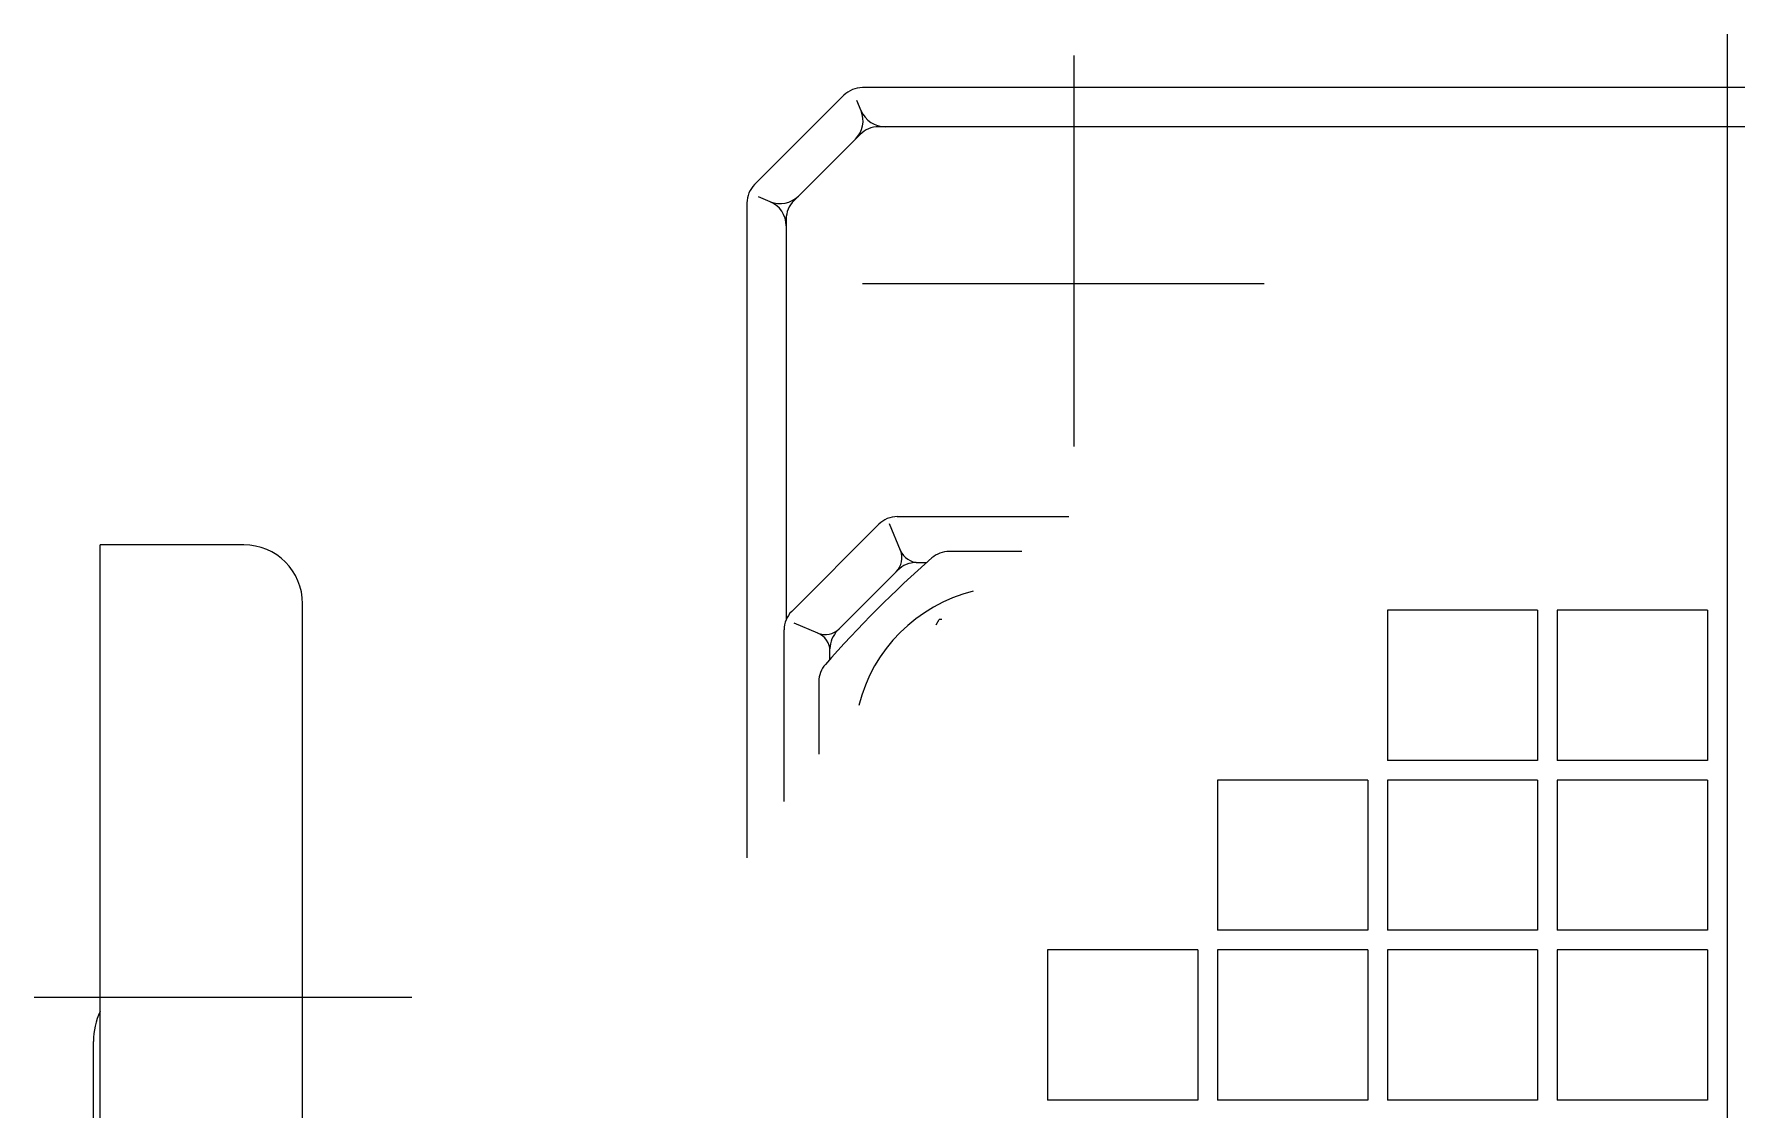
# Model space of a CAD drawing. Header units: millimetres. Extents: x 2085 to 2829, y 1347 to 1643.
# Drawn here: x 2160.0735 to 2160.2038, y 1610.911 to 1610.9933 of the extents above; entities that cross this region are included whole.
import ezdxf

# ---------------------------------------------------------------- set-up
doc = ezdxf.new("R2010")
doc.units = ezdxf.units.MM
doc.layers.get('0').update_dxf_attribs({"color": 251, "lineweight": 9})
doc.layers.add('A-SANITARIOS', color=251, linetype='Continuous', lineweight=13)

# ---------------------------------------------------------------- blocks, each defined once
blk = doc.blocks.new('BOMBAS-28.02.2025')
at = {"layer": 'A-SANITARIOS'}
for p, q in [((2.272102834162069, -3.094413890503347, -9.617525271273668e-07), (2.272102834162069, -3.311717967502773, -9.617525271273668e-07)), ((2.272102834162069, -3.094413890503347, -9.617525271273668e-07), (2.272102834162069, -3.311717967502773, -9.617525271273668e-07)), ((2.222102833417011, -3.096062785945833, -9.617525271273668e-07), (2.222102833417011, -3.125987513922155, -9.617525271273668e-07)), ((2.222102833417011, -3.096062785945833, -9.617525271273668e-07), (2.222102833417011, -3.125987513922155, -9.617525271273668e-07)), ((2.204518218961312, -3.099100434221327, -9.617525271273668e-07), (2.197689614695264, -3.105928865261376, -9.617525271273668e-07)), ((2.204518218961312, -3.099100434221327, -9.617525271273668e-07), (2.197689614695264, -3.105928865261376, -9.617525271273668e-07)), ((2.205833618965698, -3.100280023179948, -9.617525271273668e-07), (2.205515250068856, -3.099511443637311, -9.617525271273668e-07)), ((2.205833618965698, -3.100280023179948, -9.617525271273668e-07), (2.205515250068856, -3.099511443637311, -9.617525271273668e-07)), ((2.338274223235203, -3.098514278419316, -9.617525271273668e-07), (2.205931690958096, -3.098514278419316, -9.617525271273668e-07)), ((2.338274223235203, -3.098514278419316, -9.617525271273668e-07), (2.205931690958096, -3.098514278419316, -9.617525271273668e-07)), ((2.205760970216943, -3.102100304327905, -9.617525271273668e-07), (2.200690138590289, -3.107171001844108, -9.617525271273668e-07)), ((2.205760970216943, -3.102100304327905, -9.617525271273668e-07), (2.200690138590289, -3.107171001844108, -9.617525271273668e-07)), ((2.337031542760087, -3.101514277048409, -9.617525271273668e-07), (2.207174853858305, -3.101514277048409, -9.617525271273668e-07)), ((2.337031542760087, -3.101514277048409, -9.617525271273668e-07), (2.207174853858305, -3.101514277048409, -9.617525271273668e-07)), ((2.197104298946215, -3.107311517931521, -9.617525271273668e-07), (2.197104298946215, -3.157479166053236, -9.617525271273668e-07)), ((2.197104298946215, -3.107311517931521, -9.617525271273668e-07), (2.197104298946215, -3.157479166053236, -9.617525271273668e-07)), ((2.198869212967111, -3.107245563529432, -9.617525271273668e-07), (2.197993386042072, -3.106882776133716, -9.617525271273668e-07)), ((2.198869212967111, -3.107245563529432, -9.617525271273668e-07), (2.197993386042072, -3.106882776133716, -9.617525271273668e-07)), ((2.200104299437953, -3.108585155569017, -9.617525271273668e-07), (2.200104299437953, -3.139186107553542, -9.617525271273668e-07)), ((2.200104299437953, -3.108585155569017, -9.617525271273668e-07), (2.200104299437953, -3.139186107553542, -9.617525271273668e-07)), ((2.205931202945067, -3.113514262251556, -9.617525271273668e-07), (2.23668803970213, -3.113514262251556, -9.617525271273668e-07)), ((2.205931202945067, -3.113514262251556, -9.617525271273668e-07), (2.23668803970213, -3.113514262251556, -9.617525271273668e-07)), ((2.20719032312627, -3.131936433725059, -9.617525271273668e-07), (2.200525633496, -3.138601121492684, -9.617525271273668e-07)), ((2.20719032312627, -3.131936433725059, -9.617525271273668e-07), (2.200525633496, -3.138601121492684, -9.617525271273668e-07)), ((2.208847473812057, -3.133938428945839, -9.617525271273668e-07), (2.208003989857389, -3.131902108900249, -9.617525271273668e-07)), ((2.208847473812057, -3.133938428945839, -9.617525271273668e-07), (2.208003989857389, -3.131902108900249, -9.617525271273668e-07)), ((2.208604542043759, -3.131350657902658, -9.617525271273668e-07), (2.221739794564201, -3.131350657902658, -9.617525271273668e-07)), ((2.208604542043759, -3.131350657902658, -9.617525271273668e-07), (2.221739794564201, -3.131350657902658, -9.617525271273668e-07)), ((2.147601369273616, -3.273514079861343, -9.617525271273668e-07), (2.147601369273616, -3.133514263667166, -9.617525271273668e-07)), ((2.158601369214011, -3.133514263667166, -9.617525271273668e-07), (2.147601369273616, -3.133514263667166, -9.617525271273668e-07)), ((2.147601369273616, -3.273514079861343, -9.617525271273668e-07), (2.147601369273616, -3.133514263667166, -9.617525271273668e-07)), ((2.158601369214011, -3.133514263667166, -9.617525271273668e-07), (2.147601369273616, -3.133514263667166, -9.617525271273668e-07)), ((2.21006010795827, -3.134864176623523, -9.617525271273668e-07), (2.210854298871709, -3.134864176623523, -9.617525271273668e-07)), ((2.21006010795827, -3.134864176623523, -9.617525271273668e-07), (2.210854298871709, -3.134864176623523, -9.617525271273668e-07)), ((2.218123346072389, -3.134014506824315, -9.617525271273668e-07), (2.212571827200009, -3.134014506824315, -9.617525271273668e-07)), ((2.218123346072389, -3.134014506824315, -9.617525271273668e-07), (2.212571827200009, -3.134014506824315, -9.617525271273668e-07)), ((2.208645708364202, -3.135449956171215, -9.617525271273668e-07), (2.20403915407951, -3.140056508593261, -9.617525271273668e-07)), ((2.208645708364202, -3.135449956171215, -9.617525271273668e-07), (2.20403915407951, -3.140056508593261, -9.617525271273668e-07)), ((2.163101370882941, -3.269014292396605, -9.617525271273668e-07), (2.163101370882941, -3.138014079071581, -9.617525271273668e-07)), ((2.163101370882941, -3.269014292396605, -9.617525271273668e-07), (2.163101370882941, -3.138014079071581, -9.617525271273668e-07)), ((2.257602834579302, -3.138514171354473, -9.617525271273668e-07), (2.246102835488273, -3.138514171354473, -9.617525271273668e-07)), ((2.246102835488273, -3.138514171354473, -9.617525271273668e-07), (2.246102835488273, -3.150014170445502, -9.617525271273668e-07)), ((2.257602834579302, -3.138514171354473, -9.617525271273668e-07), (2.246102835488273, -3.138514171354473, -9.617525271273668e-07)), ((2.246102835488273, -3.138514171354473, -9.617525271273668e-07), (2.246102835488273, -3.150014170445502, -9.617525271273668e-07)), ((2.257602834579302, -3.138514171354473, -9.617525271273668e-07), (2.257602834579302, -3.150014170445502, -9.617525271273668e-07)), ((2.257602834579302, -3.138514171354473, -9.617525271273668e-07), (2.257602834579302, -3.150014170445502, -9.617525271273668e-07)), ((2.259102833893849, -3.138514171354473, -9.617525271273668e-07), (2.259102833893849, -3.150014170445502, -9.617525271273668e-07)), ((2.270602832984878, -3.138514171354473, -9.617525271273668e-07), (2.259102833893849, -3.138514171354473, -9.617525271273668e-07)), ((2.259102833893849, -3.138514171354473, -9.617525271273668e-07), (2.259102833893849, -3.150014170445502, -9.617525271273668e-07)), ((2.270602832984878, -3.138514171354473, -9.617525271273668e-07), (2.259102833893849, -3.138514171354473, -9.617525271273668e-07)), ((2.270602832984878, -3.138514171354473, -9.617525271273668e-07), (2.270602832984878, -3.150014170445502, -9.617525271273668e-07)), ((2.270602832984878, -3.138514171354473, -9.617525271273668e-07), (2.270602832984878, -3.150014170445502, -9.617525271273668e-07)), ((2.199939501908375, -3.153150950558484, -9.617525271273668e-07), (2.199939501908375, -3.140015392564237, -9.617525271273668e-07)), ((2.199939501908375, -3.153150950558484, -9.617525271273668e-07), (2.199939501908375, -3.140015392564237, -9.617525271273668e-07)), ((2.202527438726975, -3.140258840285242, -9.617525271273668e-07), (2.200723669928266, -3.139511690475047, -9.617525271273668e-07)), ((2.202527438726975, -3.140258840285242, -9.617525271273668e-07), (2.200723669928266, -3.139511690475047, -9.617525271273668e-07)), ((2.211567893129541, -3.139642960391939, -9.617525271273668e-07), (2.211816308525158, -3.139212694950402, -9.617525271273668e-07)), ((2.211567893129541, -3.139642960391939, -9.617525271273668e-07), (2.211816308525158, -3.139212694950402, -9.617525271273668e-07)), ((2.212025440734578, -3.139212596230209, -9.617525271273668e-07), (2.211816217255546, -3.139212596230209, -9.617525271273668e-07)), ((2.212025440734578, -3.139212596230209, -9.617525271273668e-07), (2.211816217255546, -3.139212596230209, -9.617525271273668e-07)), ((2.203452929359628, -3.142265300266445, -9.617525271273668e-07), (2.203452929359628, -3.141470835544169, -9.617525271273668e-07)), ((2.203452929359628, -3.142265300266445, -9.617525271273668e-07), (2.203452929359628, -3.141470835544169, -9.617525271273668e-07)), ((2.202601126831723, -3.143985209055245, -9.617525271273668e-07), (2.202601126831723, -3.149537212215364, -9.617525271273668e-07)), ((2.202601126831723, -3.143985209055245, -9.617525271273668e-07), (2.202601126831723, -3.149537212215364, -9.617525271273668e-07)), ((2.257602834579302, -3.150014170445502, -9.617525271273668e-07), (2.246102835488273, -3.150014170445502, -9.617525271273668e-07)), ((2.257602834579302, -3.150014170445502, -9.617525271273668e-07), (2.246102835488273, -3.150014170445502, -9.617525271273668e-07)), ((2.270602832984878, -3.150014170445502, -9.617525271273668e-07), (2.259102833893849, -3.150014170445502, -9.617525271273668e-07)), ((2.270602832984878, -3.150014170445502, -9.617525271273668e-07), (2.259102833893849, -3.150014170445502, -9.617525271273668e-07)), ((2.244602834311081, -3.151514171622694, -9.617525271273668e-07), (2.233102833357407, -3.151514171622694, -9.617525271273668e-07)), ((2.233102833357407, -3.151514171622694, -9.617525271273668e-07), (2.233102833357407, -3.163014170713723, -9.617525271273668e-07)), ((2.244602834311081, -3.151514171622694, -9.617525271273668e-07), (2.233102833357407, -3.151514171622694, -9.617525271273668e-07)), ((2.233102833357407, -3.151514171622694, -9.617525271273668e-07), (2.233102833357407, -3.163014170713723, -9.617525271273668e-07)), ((2.244602834311081, -3.151514171622694, -9.617525271273668e-07), (2.244602834311081, -3.163014170713723, -9.617525271273668e-07)), ((2.244602834311081, -3.151514171622694, -9.617525271273668e-07), (2.244602834311081, -3.163014170713723, -9.617525271273668e-07)), ((2.257602834579302, -3.151514171622694, -9.617525271273668e-07), (2.246102835488273, -3.151514171622694, -9.617525271273668e-07)), ((2.246102835488273, -3.151514171622694, -9.617525271273668e-07), (2.246102835488273, -3.163014170713723, -9.617525271273668e-07)), ((2.257602834579302, -3.151514171622694, -9.617525271273668e-07), (2.246102835488273, -3.151514171622694, -9.617525271273668e-07)), ((2.246102835488273, -3.151514171622694, -9.617525271273668e-07), (2.246102835488273, -3.163014170713723, -9.617525271273668e-07)), ((2.257602834579302, -3.151514171622694, -9.617525271273668e-07), (2.257602834579302, -3.163014170713723, -9.617525271273668e-07)), ((2.257602834579302, -3.151514171622694, -9.617525271273668e-07), (2.257602834579302, -3.163014170713723, -9.617525271273668e-07)), ((2.270602832984878, -3.151514171622694, -9.617525271273668e-07), (2.259102833893849, -3.151514171622694, -9.617525271273668e-07)), ((2.259102833893849, -3.151514171622694, -9.617525271273668e-07), (2.259102833893849, -3.163014170713723, -9.617525271273668e-07)), ((2.270602832984878, -3.151514171622694, -9.617525271273668e-07), (2.259102833893849, -3.151514171622694, -9.617525271273668e-07)), ((2.259102833893849, -3.151514171622694, -9.617525271273668e-07), (2.259102833893849, -3.163014170713723, -9.617525271273668e-07)), ((2.270602832984878, -3.151514171622694, -9.617525271273668e-07), (2.270602832984878, -3.163014170713723, -9.617525271273668e-07)), ((2.270602832984878, -3.151514171622694, -9.617525271273668e-07), (2.270602832984878, -3.163014170713723, -9.617525271273668e-07)), ((2.244602834311081, -3.163014170713723, -9.617525271273668e-07), (2.233102833357407, -3.163014170713723, -9.617525271273668e-07)), ((2.244602834311081, -3.163014170713723, -9.617525271273668e-07), (2.233102833357407, -3.163014170713723, -9.617525271273668e-07)), ((2.257602834579302, -3.163014170713723, -9.617525271273668e-07), (2.246102835488273, -3.163014170713723, -9.617525271273668e-07)), ((2.257602834579302, -3.163014170713723, -9.617525271273668e-07), (2.246102835488273, -3.163014170713723, -9.617525271273668e-07)), ((2.270602832984878, -3.163014170713723, -9.617525271273668e-07), (2.259102833893849, -3.163014170713723, -9.617525271273668e-07)), ((2.270602832984878, -3.163014170713723, -9.617525271273668e-07), (2.259102833893849, -3.163014170713723, -9.617525271273668e-07)), ((2.23160283404286, -3.164514171890914, -9.617525271273668e-07), (2.220102833089186, -3.164514171890914, -9.617525271273668e-07)), ((2.220102833089186, -3.164514171890914, -9.617525271273668e-07), (2.220102833089186, -3.176014170981944, -9.617525271273668e-07)), ((2.23160283404286, -3.164514171890914, -9.617525271273668e-07), (2.220102833089186, -3.164514171890914, -9.617525271273668e-07)), ((2.220102833089186, -3.164514171890914, -9.617525271273668e-07), (2.220102833089186, -3.176014170981944, -9.617525271273668e-07)), ((2.23160283404286, -3.164514171890914, -9.617525271273668e-07), (2.23160283404286, -3.176014170981944, -9.617525271273668e-07)), ((2.23160283404286, -3.164514171890914, -9.617525271273668e-07), (2.23160283404286, -3.176014170981944, -9.617525271273668e-07)), ((2.244602834311081, -3.164514171890914, -9.617525271273668e-07), (2.233102833357407, -3.164514171890914, -9.617525271273668e-07)), ((2.233102833357407, -3.164514171890914, -9.617525271273668e-07), (2.233102833357407, -3.176014170981944, -9.617525271273668e-07)), ((2.244602834311081, -3.164514171890914, -9.617525271273668e-07), (2.233102833357407, -3.164514171890914, -9.617525271273668e-07)), ((2.233102833357407, -3.164514171890914, -9.617525271273668e-07), (2.233102833357407, -3.176014170981944, -9.617525271273668e-07)), ((2.244602834311081, -3.164514171890914, -9.617525271273668e-07), (2.244602834311081, -3.176014170981944, -9.617525271273668e-07)), ((2.244602834311081, -3.164514171890914, -9.617525271273668e-07), (2.244602834311081, -3.176014170981944, -9.617525271273668e-07)), ((2.257602834579302, -3.164514171890914, -9.617525271273668e-07), (2.246102835488273, -3.164514171890914, -9.617525271273668e-07)), ((2.246102835488273, -3.164514171890914, -9.617525271273668e-07), (2.246102835488273, -3.176014170981944, -9.617525271273668e-07)), ((2.257602834579302, -3.164514171890914, -9.617525271273668e-07), (2.246102835488273, -3.164514171890914, -9.617525271273668e-07)), ((2.246102835488273, -3.164514171890914, -9.617525271273668e-07), (2.246102835488273, -3.176014170981944, -9.617525271273668e-07)), ((2.257602834579302, -3.164514171890914, -9.617525271273668e-07), (2.257602834579302, -3.176014170981944, -9.617525271273668e-07)), ((2.257602834579302, -3.164514171890914, -9.617525271273668e-07), (2.257602834579302, -3.176014170981944, -9.617525271273668e-07)), ((2.270602832984878, -3.164514171890914, -9.617525271273668e-07), (2.259102833893849, -3.164514171890914, -9.617525271273668e-07)), ((2.259102833893849, -3.164514171890914, -9.617525271273668e-07), (2.259102833893849, -3.176014170981944, -9.617525271273668e-07)), ((2.270602832984878, -3.164514171890914, -9.617525271273668e-07), (2.259102833893849, -3.164514171890914, -9.617525271273668e-07)), ((2.259102833893849, -3.164514171890914, -9.617525271273668e-07), (2.259102833893849, -3.176014170981944, -9.617525271273668e-07)), ((2.270602832984878, -3.164514171890914, -9.617525271273668e-07), (2.270602832984878, -3.176014170981944, -9.617525271273668e-07)), ((2.270602832984878, -3.164514171890914, -9.617525271273668e-07), (2.270602832984878, -3.176014170981944, -9.617525271273668e-07)), ((2.171469047170831, -3.168156809173524, -9.617525271273668e-07), (2.142554006975843, -3.168156809173524, -9.617525271273668e-07)), ((2.171469047170831, -3.168156809173524, -9.617525271273668e-07), (2.142554006975843, -3.168156809173524, -9.617525271273668e-07)), ((2.147101366397692, -3.235514446161687, -9.617525271273668e-07), (2.147101366397692, -3.171513895504177, -9.617525271273668e-07)), ((2.147101366397692, -3.235514446161687, -9.617525271273668e-07), (2.147101366397692, -3.171513895504177, -9.617525271273668e-07)), ((2.23160283404286, -3.176014170981944, -9.617525271273668e-07), (2.220102833089186, -3.176014170981944, -9.617525271273668e-07)), ((2.23160283404286, -3.176014170981944, -9.617525271273668e-07), (2.220102833089186, -3.176014170981944, -9.617525271273668e-07)), ((2.244602834311081, -3.176014170981944, -9.617525271273668e-07), (2.233102833357407, -3.176014170981944, -9.617525271273668e-07)), ((2.244602834311081, -3.176014170981944, -9.617525271273668e-07), (2.233102833357407, -3.176014170981944, -9.617525271273668e-07)), ((2.257602834579302, -3.176014170981944, -9.617525271273668e-07), (2.246102835488273, -3.176014170981944, -9.617525271273668e-07)), ((2.257602834579302, -3.176014170981944, -9.617525271273668e-07), (2.246102835488273, -3.176014170981944, -9.617525271273668e-07)), ((2.270602832984878, -3.176014170981944, -9.617525271273668e-07), (2.259102833893849, -3.176014170981944, -9.617525271273668e-07)), ((2.270602832984878, -3.176014170981944, -9.617525271273668e-07), (2.259102833893849, -3.176014170981944, -9.617525271273668e-07))]:
    blk.add_line(p, q, dxfattribs=at)
for centre, radius, start, end in [((2.205932910990668, -3.10051420237869, -9.617525271273668e-07), 0.002, 90.00001792924657, 134.9951939717969), ((2.205932910990668, -3.10051420237869, -9.617525271273668e-07), 0.002, 90.00001792924657, 134.9951939717969), ((2.203987109911395, -3.1010447954759, -9.617525271273668e-07), 0.002, 315.0002909111602, 22.50004495369147), ((2.203987109911395, -3.1010447954759, -9.617525271273668e-07), 0.002, 315.0002909111602, 22.50004495369147), ((2.20768266680534, -3.099514217115939, -9.617525271273668e-07), 0.002, 202.5008629737526, 270.0006379823571), ((2.20768266680534, -3.099514217115939, -9.617525271273668e-07), 0.002, 202.5008629737526, 270.0006379823571), ((2.207175341871334, -3.103514201007783, -9.617525271273668e-07), 0.002, 90.00034599177013, 134.9994798267584), ((2.207175341871334, -3.103514201007783, -9.617525271273668e-07), 0.002, 90.00034599177013, 134.9994798267584), ((2.19910429927404, -3.107342693023384, -9.617525271273668e-07), 0.002, 134.9992368314734, 180), ((2.19910429927404, -3.107342693023384, -9.617525271273668e-07), 0.002, 134.9992368314734, 180), ((2.19963432798977, -3.105397609062493, -9.617525271273668e-07), 0.002, 247.5046169324382, 315.0027317932692), ((2.19963432798977, -3.105397609062493, -9.617525271273668e-07), 0.002, 247.5046169324382, 315.0027317932692), ((2.198103567090584, -3.109093089587986, -9.617525271273668e-07), 0.002, 359.9997630778132, 67.49312383277524), ((2.198103567090584, -3.109093089587986, -9.617525271273668e-07), 0.002, 359.9997630778132, 67.49312383277524), ((2.202104541909648, -3.108585109002888, -9.617525271273668e-07), 0.002, 134.9995269160709, 180), ((2.202104541909648, -3.108585109002888, -9.617525271273668e-07), 0.002, 134.9995269160709, 180), ((2.208604542043759, -3.133350658230484, -9.617525271273668e-07), 0.002, 90.00039999295325, 135.0002649528466), ((2.208604542043759, -3.133350658230484, -9.617525271273668e-07), 0.002, 90.00039999295325, 135.0002649528466), ((2.158602833253099, -3.138014079071581, -9.617525271273668e-07), 0.004499994, 3.607193655412507e-05, 90.00001792924657), ((2.158602833253099, -3.138014079071581, -9.617525271273668e-07), 0.004499994, 3.607193655412507e-05, 90.00001792924657), ((2.272101124253822, -3.203514170832932, -9.617525271273668e-07), 0.092, 131.4096178339729, 138.5903730276274), ((2.272101124253822, -3.203514170832932, -9.617525271273668e-07), 0.092, 131.4096178339729, 138.5903730276274), ((2.207462205988122, -3.134512233547866, -9.617525271273668e-07), 0.0015, 314.9998538269257, 22.50037295831027), ((2.207462205988122, -3.134512233547866, -9.617525271273668e-07), 0.0015, 314.9998538269257, 22.50037295831027), ((2.21006010795827, -3.136864176951349, -9.617525271273668e-07), 0.002, 90.00039999295325, 135.0002818567023), ((2.21006010795827, -3.136864176951349, -9.617525271273668e-07), 0.002, 90.00039999295325, 135.0002818567023), ((2.210233939316822, -3.133364177308977, -9.617525271273668e-07), 0.0015, 202.5002278712475, 269.9998179327699), ((2.210233939316822, -3.133364177308977, -9.617525271273668e-07), 0.0015, 202.5002278712475, 269.9998179327699), ((2.212571827200009, -3.13601450715214, -9.617525271273668e-07), 0.002, 89.99997694811155, 131.4096008105631), ((2.212571827200009, -3.13601450715214, -9.617525271273668e-07), 0.002, 89.99997694811155, 131.4096008105631), ((2.217301317927195, -3.14871256519109, -9.617525271273668e-07), 0.012, 103.9534589468976, 166.0464269656007), ((2.217301317927195, -3.14871256519109, -9.617525271273668e-07), 0.012, 103.9534589468976, 166.0464269656007), ((2.20193999024923, -3.140015392564237, -9.617525271273668e-07), 0.002, 135.0000500323946, 180), ((2.20193999024923, -3.140015392564237, -9.617525271273668e-07), 0.002, 135.0000500323946, 180), ((2.203101368126227, -3.138872965238988, -9.617525271273668e-07), 0.0015, 247.4995360328856, 314.9993448965877), ((2.203101368126227, -3.138872965238988, -9.617525271273668e-07), 0.0015, 247.4995360328856, 314.9993448965877), ((2.205453419563128, -3.141470744274557, -9.617525271273668e-07), 0.002, 135.0003367930545, 180), ((2.205453419563128, -3.141470744274557, -9.617525271273668e-07), 0.002, 135.0003367930545, 180), ((2.20195341805811, -3.141644603572786, -9.617525271273668e-07), 0.0015, 359.999871933953, 67.5004460185457), ((2.20195341805811, -3.141644603572786, -9.617525271273668e-07), 0.0015, 359.999871933953, 67.5004460185457), ((2.204601127159549, -3.143985209055245, -9.617525271273668e-07), 0.002, 138.5903901738679, 180), ((2.204601127159549, -3.143985209055245, -9.617525271273668e-07), 0.002, 138.5903901738679, 180), ((2.152602834132267, -3.171513895504177, -9.617525271273668e-07), 0.005499992, 155.4168509514595, 180), ((2.152602834132267, -3.171513895504177, -9.617525271273668e-07), 0.005499992, 155.4168509514595, 180)]:
    blk.add_arc(centre, radius, start, end, dxfattribs=at)

msp = doc.modelspace()

# ---------------------------------------------------------------- block references
msp.add_blockref('BOMBAS-28.02.2025', (2157.930955654186, 1614.087756893471))

doc.saveas('drawing.dxf')
